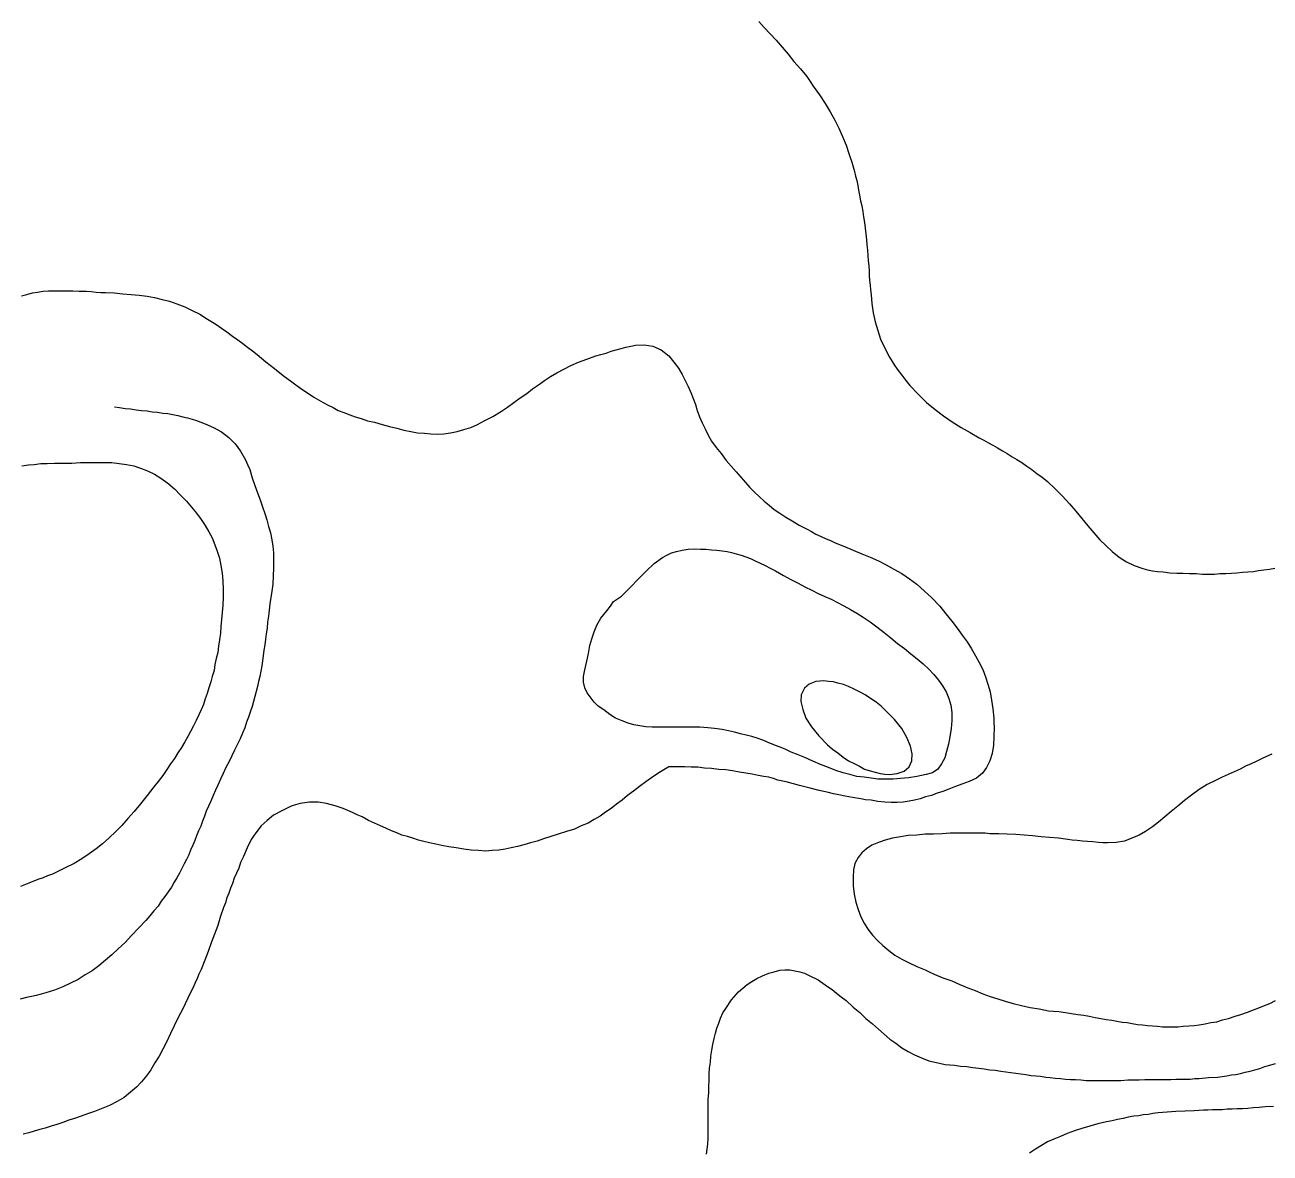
# Model space of a CAD drawing. Header units: inches. Extents: x 401374 to 405300, y 6332180 to 6336621.
# Drawn here: x 403869.3 to 404140.9, y 6333694.4 to 6333940.4 of the extents above; entities that cross this region are included whole.
import ezdxf

# ---------------------------------------------------------------- set-up
doc = ezdxf.new("R2010")
doc.units = ezdxf.units.IN
doc.header["$MEASUREMENT"] = 0

msp = doc.modelspace()

# ---------------------------------------------------------------- linework, layer by layer
for points in [[(404029.4, 6333941.2), (404030.6, 6333939.9), (404031.9, 6333938.5), (404033.2, 6333937.1), (404034.5, 6333935.6), (404035.8, 6333934.1), (404037.1, 6333932.5), (404038.5, 6333930.9), (404039.9, 6333929.2), (404040.6, 6333928.1), (404041.3, 6333927.1), (404042.7, 6333925.2), (404043.9, 6333923.3), (404045, 6333921.5), (404046, 6333919.7), (404046.9, 6333917.9), (404047.7, 6333916.1), (404048.5, 6333914.2), (404049.1, 6333912.4), (404049.7, 6333910.5), (404050.3, 6333908.5), (404050.5, 6333907.5), (404050.8, 6333906.5), (404051, 6333905.4), (404051.2, 6333904.4), (404051.4, 6333903.3), (404051.6, 6333902.1), (404051.9, 6333901), (404052.1, 6333899.8), (404052.3, 6333898.6), (404052.5, 6333897.4), (404052.6, 6333896.1), (404052.8, 6333894.9), (404052.9, 6333893.6), (404053, 6333892.5), (404053.1, 6333891.3), (404053.2, 6333890.2), (404053.3, 6333889), (404053.4, 6333887.9), (404053.5, 6333886.8), (404053.5, 6333885.8), (404053.6, 6333884.7), (404053.7, 6333883.7), (404053.8, 6333882.7), (404053.9, 6333881.6), (404054.1, 6333879.7), (404054.4, 6333877.7), (404054.8, 6333875.7), (404055.4, 6333873.8), (404056, 6333871.9), (404056.9, 6333870), (404057.9, 6333868), (404059.1, 6333866.1), (404059.8, 6333865.1), (404060.6, 6333864.1), (404061.5, 6333862.9), (404062.4, 6333861.8), (404064.2, 6333859.9), (404066, 6333858.1), (404067.9, 6333856.6), (404069.7, 6333855.2), (404071.6, 6333853.9), (404073.6, 6333852.7), (404075.5, 6333851.6), (404077.5, 6333850.4), (404078.5, 6333849.9), (404079.5, 6333849.3), (404080.5, 6333848.8), (404081.5, 6333848.2), (404082.6, 6333847.6), (404083.6, 6333847), (404084.7, 6333846.3), (404085.7, 6333845.7), (404086.8, 6333845), (404087.9, 6333844.2), (404089, 6333843.5), (404090.1, 6333842.6), (404091.2, 6333841.8), (404092.4, 6333840.9), (404094.1, 6333839.3), (404095.7, 6333837.7), (404097.2, 6333836), (404098.6, 6333834.4), (404099.9, 6333832.8), (404101.2, 6333831.2), (404102.5, 6333829.7), (404103.8, 6333828.2), (404105.1, 6333826.9), (404106.5, 6333825.6), (404108, 6333824.4), (404109.6, 6333823.4), (404111.3, 6333822.6), (404113.2, 6333821.9), (404114.2, 6333821.6), (404115.3, 6333821.4), (404116.4, 6333821.3), (404117.6, 6333821.2), (404119.1, 6333821), (404120.6, 6333820.9), (404122, 6333820.9), (404123.4, 6333820.8), (404124.8, 6333820.8), (404126.2, 6333820.7), (404127.5, 6333820.7), (404128.8, 6333820.7), (404130, 6333820.8), (404131.3, 6333820.8), (404132.5, 6333820.9), (404133.7, 6333821), (404134.9, 6333821.1), (404136.1, 6333821.2), (404137.3, 6333821.3), (404138.4, 6333821.5), (404139.6, 6333821.6), (404140.8, 6333821.8), (404142, 6333822)], [(403868.6, 6333881.4), (403869.8, 6333881.7), (403871, 6333882), (403872.1, 6333882.2), (403873.3, 6333882.4), (403874.5, 6333882.5), (403875.8, 6333882.5), (403877.1, 6333882.5), (403878.4, 6333882.5), (403879.8, 6333882.5), (403881.2, 6333882.4), (403882.8, 6333882.4), (403883.8, 6333882.3), (403884.9, 6333882.2), (403885.9, 6333882.1), (403886.9, 6333882.1), (403888.8, 6333882), (403890.7, 6333881.8), (403892.5, 6333881.7), (403894.3, 6333881.5), (403896, 6333881.3), (403897.6, 6333881), (403899.3, 6333880.6), (403900.9, 6333880.2), (403902.5, 6333879.6), (403904.2, 6333879), (403905.8, 6333878.2), (403907.5, 6333877.4), (403909.2, 6333876.3), (403911, 6333875.2), (403912.2, 6333874.3), (403913.4, 6333873.5), (403914.6, 6333872.6), (403915.8, 6333871.8), (403916.9, 6333871), (403917.9, 6333870.2), (403919, 6333869.4), (403920, 6333868.6), (403921.9, 6333867), (403923.8, 6333865.5), (403925.7, 6333864), (403927.6, 6333862.6), (403929.5, 6333861.2), (403931.4, 6333859.9), (403932.4, 6333859.3), (403933.4, 6333858.7), (403934.4, 6333858.1), (403935.5, 6333857.5), (403936.6, 6333857), (403937.7, 6333856.4), (403938.9, 6333855.9), (403940.2, 6333855.4), (403941.4, 6333855), (403942.7, 6333854.6), (403944.1, 6333854.1), (403945.6, 6333853.8), (403947.3, 6333853.3), (403948.9, 6333852.9), (403950.5, 6333852.5), (403952, 6333852.1), (403953.5, 6333851.8), (403955, 6333851.5), (403956.5, 6333851.4), (403957.9, 6333851.3), (403959.3, 6333851.2), (403960.7, 6333851.3), (403962.2, 6333851.5), (403963.6, 6333851.8), (403965.1, 6333852.2), (403966.6, 6333852.7), (403968.1, 6333853.3), (403969.7, 6333854.2), (403971.4, 6333855.1), (403973.1, 6333856.1), (403974.6, 6333857.1), (403976, 6333858.1), (403977.4, 6333859.1), (403978.8, 6333860.1), (403980.1, 6333861.1), (403981.4, 6333862), (403982.7, 6333862.9), (403984, 6333863.8), (403985.4, 6333864.6), (403986.9, 6333865.4), (403988.4, 6333866.2), (403990.1, 6333866.9), (403991.9, 6333867.6), (403993.9, 6333868.3), (403995, 6333868.6), (403996.1, 6333868.9), (403997.2, 6333869.3), (403998.3, 6333869.6), (403999.4, 6333869.9), (404000.4, 6333870.2), (404001.5, 6333870.4), (404002.5, 6333870.6), (404004.4, 6333870.7), (404006.3, 6333870.4), (404008.1, 6333869.6), (404009.8, 6333868.3), (404010.9, 6333866.9), (404011.9, 6333865.6), (404012.7, 6333864.2), (404013.4, 6333862.9), (404014, 6333861.6), (404014.6, 6333860.3), (404015.1, 6333859), (404015.6, 6333857.7), (404016, 6333856.4), (404016.5, 6333855), (404017.1, 6333853.7), (404017.7, 6333852.4), (404018.4, 6333851), (404019.1, 6333849.7), (404020.1, 6333848.3), (404021.2, 6333847), (404022.3, 6333845.5), (404023.4, 6333844.2), (404024.5, 6333843), (404025.5, 6333841.8), (404026.5, 6333840.7), (404027.5, 6333839.6), (404028.5, 6333838.6), (404029.5, 6333837.6), (404030.6, 6333836.6), (404031.7, 6333835.7), (404032.8, 6333834.8), (404034, 6333834), (404035.3, 6333833.1), (404036.7, 6333832.3), (404038.2, 6333831.4), (404039.8, 6333830.6), (404040.9, 6333830), (404041.9, 6333829.4), (404043, 6333828.9), (404044.1, 6333828.4), (404045.1, 6333828), (404046.1, 6333827.5), (404048.1, 6333826.7), (404050, 6333825.9), (404051.9, 6333825.1), (404053.7, 6333824.4), (404055.5, 6333823.6), (404057.2, 6333822.7), (404058.9, 6333821.8), (404060.6, 6333820.8), (404062.3, 6333819.7), (404063.9, 6333818.5), (404065.6, 6333817), (404067.2, 6333815.5), (404068.9, 6333813.7), (404070.2, 6333812), (404071.5, 6333810.4), (404072.7, 6333808.9), (404073.8, 6333807.4), (404074.9, 6333805.9), (404075.8, 6333804.4), (404076.7, 6333802.9), (404077.5, 6333801.4), (404078.3, 6333799.9), (404078.9, 6333798.3), (404079.4, 6333796.7), (404079.9, 6333795), (404080.2, 6333793.2), (404080.5, 6333791.3), (404080.7, 6333789.3), (404080.7, 6333788.3), (404080.8, 6333787.3), (404080.7, 6333785.3), (404080.6, 6333783.4), (404080.3, 6333781.6), (404079.8, 6333780), (404079.1, 6333778.5), (404078.2, 6333777.3), (404076.9, 6333776.2), (404075.3, 6333775.5), (404073.7, 6333774.9), (404072.3, 6333774.4), (404070.9, 6333773.8), (404069.6, 6333773.3), (404068.3, 6333772.9), (404067.1, 6333772.4), (404065.8, 6333772.1), (404064.6, 6333771.7), (404063.4, 6333771.4), (404062.2, 6333771.2), (404060.9, 6333771), (404059.6, 6333770.9), (404058.3, 6333770.9), (404056.9, 6333771), (404055.4, 6333771.1), (404053.9, 6333771.4), (404052.7, 6333771.5), (404051.7, 6333771.7), (404049.9, 6333772), (404048.3, 6333772.3), (404046.9, 6333772.6), (404045.7, 6333772.8), (404044.6, 6333773.1), (404042.6, 6333773.5), (404040.6, 6333774), (404039.5, 6333774.3), (404038.3, 6333774.6), (404037, 6333775), (404035.4, 6333775.4), (404033.6, 6333775.8), (404032.6, 6333776.1), (404031.6, 6333776.4), (404030.5, 6333776.6), (404029.3, 6333776.8), (404028, 6333777.1), (404026.6, 6333777.3), (404025.2, 6333777.5), (404023.7, 6333777.8), (404022.2, 6333778), (404020.7, 6333778.1), (404019.1, 6333778.3), (404017.6, 6333778.4), (404016.1, 6333778.6), (404014.7, 6333778.6), (404013.3, 6333778.7), (404012, 6333778.7), (404010.8, 6333778.7), (404009.8, 6333778.7)], [(403888.9, 6333857.2), (403890, 6333857), (403891.2, 6333856.8), (403892.4, 6333856.7), (403893.6, 6333856.5), (403894.8, 6333856.4), (403896, 6333856.3), (403897.1, 6333856.1), (403898.3, 6333856), (403899.4, 6333855.8), (403900.5, 6333855.7), (403901.6, 6333855.5), (403902.7, 6333855.3), (403903.8, 6333855), (403904.8, 6333854.8), (403905.8, 6333854.5), (403906.8, 6333854.2), (403908.7, 6333853.5), (403910.5, 6333852.7), (403912.2, 6333851.7), (403913.8, 6333850.5), (403915.2, 6333849.1), (403916.4, 6333847.5), (403917.5, 6333845.6), (403917.9, 6333844.6), (403918.4, 6333843.5), (403918.9, 6333841.7), (403919.5, 6333840), (403920.1, 6333838.4), (403920.7, 6333836.9), (403921.2, 6333835.4), (403921.7, 6333833.9), (403922.1, 6333832.5), (403922.5, 6333831.1), (403922.9, 6333829.7), (403923.2, 6333828.2), (403923.4, 6333826.8), (403923.6, 6333825.3), (403923.6, 6333823.7), (403923.6, 6333822), (403923.5, 6333820.3), (403923.4, 6333818.5), (403923.2, 6333817), (403923, 6333815.6), (403922.8, 6333814.2), (403922.6, 6333812.8), (403922.5, 6333811.5), (403922.3, 6333810.2), (403922.2, 6333808.9), (403922, 6333807.7), (403921.8, 6333806.5), (403921.7, 6333805.3), (403921.5, 6333804.1), (403921.3, 6333802.9), (403921.2, 6333801.8), (403921, 6333800.7), (403920.8, 6333799.5), (403920.6, 6333798.4), (403920.3, 6333797.3), (403920.1, 6333796.2), (403919.8, 6333795.1), (403919.5, 6333794), (403919.2, 6333792.9), (403918.9, 6333791.8), (403918.5, 6333790.6), (403918.1, 6333789.5), (403917.7, 6333788.4), (403917.3, 6333787.2), (403916.8, 6333786), (403916.3, 6333784.8), (403915.7, 6333783.6), (403915.1, 6333782.3), (403914.5, 6333781.1), (403913.9, 6333779.8), (403913.2, 6333778.5), (403912.6, 6333777.2), (403912, 6333776), (403911.4, 6333774.7), (403910.9, 6333773.6), (403910.4, 6333772.4), (403909.9, 6333771.2), (403909.4, 6333770.1), (403908.9, 6333769), (403908.5, 6333767.9), (403908.1, 6333766.8), (403907.7, 6333765.7), (403907.2, 6333764.7), (403906.8, 6333763.6), (403906.4, 6333762.6), (403906, 6333761.6), (403905.5, 6333760.5), (403905.1, 6333759.5), (403904.6, 6333758.5), (403904.1, 6333757.5), (403903.6, 6333756.5), (403903.1, 6333755.5), (403902.5, 6333754.5), (403901.9, 6333753.5), (403901.3, 6333752.4), (403900.6, 6333751.4), (403899.9, 6333750.4), (403899.1, 6333749.4), (403898.4, 6333748.3), (403897.5, 6333747.3), (403896.6, 6333746.2), (403895.7, 6333745.2), (403894.1, 6333743.5), (403892.6, 6333741.9), (403891.2, 6333740.4), (403889.7, 6333739), (403888.3, 6333737.7), (403886.9, 6333736.5), (403885.5, 6333735.3), (403884, 6333734.2), (403882.5, 6333733.3), (403881, 6333732.3), (403879.3, 6333731.5), (403877.6, 6333730.7), (403875.8, 6333730), (403873.9, 6333729.4), (403872.9, 6333729.1), (403871.8, 6333728.8), (403870.8, 6333728.6), (403869.7, 6333728.4), (403868.3, 6333728)], [(403868.7, 6333844.3), (403870.1, 6333844.5), (403871.4, 6333844.6), (403872.8, 6333844.8), (403874.2, 6333844.8), (403875.8, 6333844.9), (403877.7, 6333844.9), (403879.6, 6333844.9), (403881.5, 6333845), (403883.3, 6333845), (403885, 6333845), (403886.7, 6333845), (403888.3, 6333845), (403889.9, 6333844.8), (403891.5, 6333844.6), (403893.1, 6333844.3), (403894.6, 6333843.8), (403896.1, 6333843.2), (403897.6, 6333842.5), (403899, 6333841.6), (403900.5, 6333840.5), (403902, 6333839.3), (403903.3, 6333837.9), (403904.6, 6333836.6), (403905.7, 6333835.3), (403906.8, 6333834), (403907.8, 6333832.6), (403908.7, 6333831.3), (403909.5, 6333829.9), (403910.2, 6333828.6), (403910.8, 6333827.1), (403911.3, 6333825.7), (403911.8, 6333824.2), (403912.1, 6333822.6), (403912.4, 6333820.9), (403912.5, 6333819.2), (403912.6, 6333817.4), (403912.6, 6333815.6), (403912.5, 6333813.9), (403912.4, 6333812.3), (403912.2, 6333810.8), (403912.1, 6333809.3), (403912, 6333807.8), (403911.8, 6333806.4), (403911.6, 6333805), (403911.4, 6333803.6), (403911.1, 6333802.3), (403910.8, 6333801), (403910.6, 6333799.7), (403910.2, 6333798.4), (403909.9, 6333797.2), (403909.5, 6333795.9), (403909.1, 6333794.7), (403908.7, 6333793.5), (403908.3, 6333792.3), (403907.8, 6333791.1), (403907.3, 6333790), (403906.7, 6333788.8), (403906.1, 6333787.6), (403905.5, 6333786.4), (403904.9, 6333785.3), (403904.2, 6333784.1), (403903.5, 6333782.9), (403902.7, 6333781.7), (403902, 6333780.5), (403901.1, 6333779.3), (403900.3, 6333778.1), (403899.4, 6333776.8), (403898.4, 6333775.5), (403897.5, 6333774.3), (403896, 6333772.4), (403894.6, 6333770.6), (403893.2, 6333768.9), (403891.8, 6333767.4), (403890.5, 6333765.9), (403889.1, 6333764.5), (403887.7, 6333763.2), (403886.3, 6333761.9), (403884.9, 6333760.8), (403883.4, 6333759.7), (403881.8, 6333758.6), (403880.1, 6333757.6), (403878.3, 6333756.7), (403876.4, 6333755.8), (403875.4, 6333755.3), (403874.3, 6333754.9), (403873.3, 6333754.5), (403872.2, 6333754.1), (403870.2, 6333753.3), (403868.4, 6333752.6)], [(403999.5, 6333815.9), (404001.4, 6333817.8), (404003.2, 6333819.7), (404004.9, 6333821.4), (404006.6, 6333823), (404008.4, 6333824.3), (404009.4, 6333824.8), (404010.4, 6333825.3), (404011.5, 6333825.6), (404012.7, 6333825.9), (404014, 6333826.1), (404015.4, 6333826.2), (404016.7, 6333826.1), (404017.9, 6333826.1), (404019.1, 6333826), (404020.3, 6333825.9), (404021.4, 6333825.8), (404022.5, 6333825.6), (404023.5, 6333825.4), (404024.5, 6333825.1), (404025.6, 6333824.8), (404026.6, 6333824.5), (404027.6, 6333824.1), (404028.6, 6333823.6), (404029.7, 6333823.1), (404030.8, 6333822.6), (404031.9, 6333822), (404033.1, 6333821.4), (404034.8, 6333820.4), (404036.4, 6333819.5), (404038, 6333818.7), (404039.5, 6333817.9), (404041, 6333817.2), (404042.4, 6333816.5), (404043.8, 6333815.8), (404045.2, 6333815.2), (404046.6, 6333814.5), (404048, 6333813.8), (404049.4, 6333813), (404050.8, 6333812.2), (404052.2, 6333811.3), (404053.7, 6333810.3), (404055.2, 6333809.2), (404056.8, 6333808), (404058.2, 6333806.8), (404059.7, 6333805.6), (404061.2, 6333804.5), (404062.6, 6333803.3), (404064, 6333802.2), (404065.3, 6333801.1), (404066.5, 6333800), (404067.6, 6333798.8), (404068.6, 6333797.6), (404069.5, 6333796.3), (404070.3, 6333795), (404070.9, 6333793.6), (404071.3, 6333792.1), (404071.5, 6333790.5), (404071.5, 6333788.8), (404071.4, 6333787), (404071.1, 6333785.2), (404070.8, 6333783.6), (404070.4, 6333782), (404070, 6333780.6), (404069.3, 6333779.3), (404068.5, 6333778.2), (404067.3, 6333777.4), (404065.9, 6333777), (404063.9, 6333776.6), (404062.1, 6333776.3), (404060.3, 6333776.1), (404058.7, 6333776), (404057, 6333776), (404055.4, 6333776), (404053.9, 6333776.2), (404052.4, 6333776.4), (404050.8, 6333776.6), (404049.3, 6333777), (404047.8, 6333777.4), (404046.2, 6333777.9), (404044.6, 6333778.5), (404042.9, 6333779.2), (404041.2, 6333779.9), (404039.5, 6333780.7), (404038, 6333781.3), (404036.5, 6333781.9), (404035.2, 6333782.5), (404033.9, 6333783), (404032.7, 6333783.5), (404031.5, 6333784), (404030.3, 6333784.5), (404029.1, 6333784.9), (404027.9, 6333785.3), (404026.7, 6333785.6), (404025.4, 6333785.9), (404024.1, 6333786.2), (404022.8, 6333786.5), (404021.4, 6333786.8), (404019.8, 6333787), (404018.3, 6333787.2), (404016.6, 6333787.3), (404014.9, 6333787.3), (404013.4, 6333787.3), (404011.8, 6333787.3), (404010.4, 6333787.3), (404008.9, 6333787.3), (404007.6, 6333787.3), (404006.2, 6333787.3), (404004.8, 6333787.4), (404003.5, 6333787.6), (404002.2, 6333787.8), (404000.9, 6333788.2), (403999.6, 6333788.7), (403998.2, 6333789.3), (403996.9, 6333790.1), (403995.6, 6333791.1), (403994.4, 6333791.9), (403993.5, 6333792.8), (403992, 6333794.8), (403991.5, 6333795.9), (403991.2, 6333797.1), (403991.2, 6333798.4), (403991.5, 6333799.8), (403991.9, 6333801.7), (403992.3, 6333803.4), (403992.6, 6333805.1), (403993, 6333806.6), (403993.5, 6333808.1), (403994.1, 6333809.6), (403995, 6333811.1), (403996.3, 6333812.7), (403997.1, 6333813.7), (403997.7, 6333814.7), (403999.5, 6333815.9)], [(404039.4, 6333795.8), (404038.7, 6333794.4), (404038.6, 6333792.9), (404039, 6333791.2), (404039.7, 6333789.3), (404040.9, 6333787.4), (404042.5, 6333785.4), (404044.4, 6333783.5), (404045.5, 6333782.5), (404046.7, 6333781.7), (404047.8, 6333780.8), (404049, 6333780), (404050.2, 6333779.4), (404051.4, 6333778.8), (404052.5, 6333778.2), (404053.7, 6333777.8), (404054.8, 6333777.5), (404055.9, 6333777.2), (404056.9, 6333777.1), (404057.9, 6333777), (404059.6, 6333777.2), (404061.1, 6333777.7), (404062.2, 6333778.7), (404062.8, 6333780), (404062.9, 6333781.5), (404062.5, 6333783.2), (404061.7, 6333785.1), (404060.6, 6333787), (404059, 6333789), (404057.1, 6333790.9), (404056.1, 6333791.9), (404055, 6333792.8), (404053.8, 6333793.6), (404052.6, 6333794.4), (404051.4, 6333795), (404050.2, 6333795.6), (404049, 6333796.2), (404047.9, 6333796.6), (404046.7, 6333796.9), (404045.7, 6333797.2), (404044.6, 6333797.3), (404043.6, 6333797.4), (404041.9, 6333797.3), (404040.4, 6333796.7), (404039.4, 6333795.8)], [(404141.3, 6333781.4), (404140.2, 6333780.9), (404139.1, 6333780.4), (404137.9, 6333779.8), (404136.8, 6333779.3), (404135.6, 6333778.8), (404134.4, 6333778.2), (404133.1, 6333777.6), (404131.8, 6333777), (404130.5, 6333776.4), (404129.2, 6333775.8), (404127.2, 6333774.8), (404125.5, 6333773.7), (404123.8, 6333772.5), (404122.3, 6333771.3), (404120.8, 6333770.1), (404119.4, 6333768.9), (404118, 6333767.8), (404116.6, 6333766.6), (404115.3, 6333765.6), (404113.8, 6333764.6), (404112.4, 6333763.8), (404110.8, 6333763.1), (404109.2, 6333762.5), (404107.4, 6333762.2), (404105.5, 6333762.1), (404104.5, 6333762.1), (404103.5, 6333762.2), (404102.3, 6333762.3), (404101.1, 6333762.4), (404100, 6333762.5), (404098.9, 6333762.6), (404097.8, 6333762.7), (404096.8, 6333762.8), (404095.8, 6333763), (404094.8, 6333763.1), (404092.8, 6333763.3), (404091, 6333763.4), (404089.1, 6333763.6), (404087.3, 6333763.8), (404085.5, 6333763.9), (404083.6, 6333764), (404081.8, 6333764.1), (404079.8, 6333764.1), (404078.8, 6333764.2), (404077.8, 6333764.2), (404076.8, 6333764.2), (404075.7, 6333764.2), (404074.6, 6333764.2), (404073.5, 6333764.2), (404072.3, 6333764.2), (404071.2, 6333764.2), (404069.4, 6333764.1), (404067.5, 6333764), (404065.7, 6333764), (404063.9, 6333763.8), (404062, 6333763.7), (404060.3, 6333763.4), (404058.6, 6333763.1), (404057, 6333762.7), (404055.5, 6333762.2), (404054.1, 6333761.6), (404052.9, 6333760.8), (404051.9, 6333759.9), (404051.1, 6333758.9), (404050.4, 6333757.6), (404050.1, 6333756.2), (404050, 6333754.6), (404050, 6333752.7), (404050.2, 6333750.9), (404050.6, 6333749.2), (404051.1, 6333747.6), (404051.7, 6333746), (404052.4, 6333744.6), (404053.2, 6333743.3), (404054.2, 6333742), (404055.3, 6333740.8), (404056.5, 6333739.7), (404057.8, 6333738.6), (404059.1, 6333737.6), (404060.6, 6333736.7), (404062.2, 6333735.9), (404063.9, 6333735.1), (404065.7, 6333734.4), (404066.7, 6333733.9), (404067.7, 6333733.5), (404069.6, 6333732.7), (404071.5, 6333732), (404073.3, 6333731.2), (404075, 6333730.5), (404076.6, 6333729.9), (404078.3, 6333729.2), (404079.9, 6333728.6), (404081.6, 6333728.1), (404083.2, 6333727.6), (404084.9, 6333727.1), (404086.7, 6333726.6), (404088.6, 6333726.2), (404090.6, 6333725.9), (404091.6, 6333725.7), (404092.6, 6333725.5), (404093.7, 6333725.4), (404094.9, 6333725.3), (404096.3, 6333725.1), (404097.6, 6333724.9), (404099, 6333724.7), (404100.3, 6333724.5), (404101.5, 6333724.3), (404102.8, 6333724), (404104, 6333723.8), (404105.2, 6333723.6), (404106.4, 6333723.4), (404107.5, 6333723.2), (404108.7, 6333723), (404109.8, 6333722.9), (404110.9, 6333722.7), (404112, 6333722.5), (404113.1, 6333722.4), (404114.2, 6333722.3), (404115.3, 6333722.2), (404116.4, 6333722.1), (404117.5, 6333722), (404118.6, 6333722), (404119.8, 6333722), (404120.9, 6333722), (404122, 6333722.1), (404123.2, 6333722.2), (404124.4, 6333722.3), (404125.5, 6333722.4), (404126.8, 6333722.6), (404128, 6333722.9), (404129.3, 6333723.1), (404130.6, 6333723.5), (404131.9, 6333723.8), (404133.3, 6333724.3), (404134.6, 6333724.7), (404136, 6333725.2), (404137.3, 6333725.7), (404138.5, 6333726.1), (404139.7, 6333726.6), (404140.9, 6333727.1), (404142.1, 6333727.7)], [(404009.8, 6333778.7), (404008, 6333777.6), (404006.3, 6333776.5), (404004.8, 6333775.4), (404003.4, 6333774.4), (404002.1, 6333773.4), (404000.8, 6333772.4), (403999.6, 6333771.4), (403998.4, 6333770.5), (403997.2, 6333769.6), (403996, 6333768.8), (403994.8, 6333767.9), (403993.5, 6333767.2), (403992.2, 6333766.4), (403990.7, 6333765.8), (403989.2, 6333765.1), (403987.5, 6333764.6), (403985.7, 6333764), (403984.1, 6333763.5), (403982.5, 6333763), (403981.1, 6333762.5), (403979.6, 6333762.1), (403978.2, 6333761.7), (403976.8, 6333761.3), (403975.4, 6333761), (403974.1, 6333760.7), (403972.7, 6333760.5), (403971.3, 6333760.4), (403969.8, 6333760.3), (403968.3, 6333760.4), (403966.7, 6333760.5), (403965.1, 6333760.7), (403963.4, 6333761), (403961.8, 6333761.2), (403960.3, 6333761.5), (403959, 6333761.8), (403957.6, 6333762.1), (403956.4, 6333762.4), (403955.2, 6333762.7), (403954, 6333763.1), (403952.8, 6333763.5), (403951.6, 6333763.8), (403950.5, 6333764.3), (403949.3, 6333764.7), (403948.1, 6333765.3), (403946.9, 6333765.8), (403945.6, 6333766.4), (403944.3, 6333767), (403942.9, 6333767.8), (403941.8, 6333768.2), (403940.8, 6333768.7), (403938.8, 6333769.6), (403937, 6333770.2), (403935.1, 6333770.7), (403933.3, 6333771), (403931.4, 6333771), (403929.4, 6333770.7), (403928.4, 6333770.4), (403927.4, 6333770.1), (403925.4, 6333769.1), (403923.6, 6333768.1), (403922.2, 6333767), (403920.9, 6333765.8), (403919.7, 6333764.3), (403918.7, 6333762.8), (403917.8, 6333761), (403917, 6333759.1), (403916.4, 6333757.8), (403916, 6333756.6), (403915.5, 6333755.5), (403915, 6333754.4), (403914.6, 6333753.2), (403914.2, 6333752.2), (403913.8, 6333751.1), (403913.4, 6333750.1), (403913.1, 6333749), (403912.7, 6333748), (403912, 6333746.1), (403911.4, 6333744.1), (403910.7, 6333742.2), (403910, 6333740.3), (403909.3, 6333738.4), (403908.6, 6333736.5), (403907.8, 6333734.5), (403907.3, 6333733.5), (403906.9, 6333732.5), (403906.4, 6333731.4), (403906, 6333730.4), (403905.4, 6333729.3), (403904.9, 6333728.2), (403904.3, 6333727), (403903.8, 6333725.9), (403902.8, 6333724), (403901.9, 6333722.2), (403901.1, 6333720.5), (403900.3, 6333718.8), (403899.4, 6333717.1), (403898.6, 6333715.6), (403897.7, 6333714.1), (403896.8, 6333712.6), (403895.9, 6333711.3), (403894.8, 6333710), (403893.7, 6333708.8), (403892.4, 6333707.7), (403891, 6333706.6), (403889.5, 6333705.7), (403887.8, 6333704.8), (403886, 6333704.1), (403884.5, 6333703.5), (403883, 6333703), (403881.6, 6333702.5), (403880.2, 6333702), (403878.9, 6333701.6), (403877.6, 6333701.1), (403876.3, 6333700.7), (403875.1, 6333700.3), (403873.8, 6333699.9), (403872.6, 6333699.6), (403871.4, 6333699.2), (403870.2, 6333698.9), (403869, 6333698.6)], [(404018, 6333694.2), (404018.2, 6333695.3), (404018.3, 6333696.4), (404018.4, 6333697.7), (404018.4, 6333699.1), (404018.4, 6333700.5), (404018.4, 6333701.9), (404018.4, 6333703.4), (404018.4, 6333704.8), (404018.4, 6333706.2), (404018.5, 6333707.6), (404018.5, 6333709), (404018.6, 6333710.3), (404018.6, 6333711.7), (404018.7, 6333713), (404018.9, 6333714.3), (404019, 6333715.6), (404019.2, 6333716.9), (404019.4, 6333718.1), (404019.7, 6333719.4), (404020, 6333720.6), (404020.3, 6333721.7), (404020.7, 6333722.8), (404021.1, 6333723.9), (404021.6, 6333725), (404022.2, 6333726), (404023.5, 6333727.9), (404025, 6333729.6), (404026.9, 6333731.2), (404027.9, 6333731.9), (404029, 6333732.5), (404030.2, 6333733.1), (404031.6, 6333733.7), (404032.8, 6333734), (404034, 6333734.3), (404035.1, 6333734.4), (404036.2, 6333734.4), (404037.3, 6333734.2), (404038.4, 6333734), (404039.4, 6333733.7), (404040.4, 6333733.2), (404042.4, 6333732.2), (404044.4, 6333730.8), (404045.4, 6333730.1), (404046.4, 6333729.3), (404047.4, 6333728.5), (404048.5, 6333727.7), (404050, 6333726.3), (404051.5, 6333725.1), (404052.8, 6333723.8), (404054.2, 6333722.6), (404055.5, 6333721.5), (404056.8, 6333720.4), (404058, 6333719.3), (404059.3, 6333718.4), (404060.6, 6333717.4), (404062, 6333716.6), (404063.4, 6333715.9), (404064.9, 6333715.2), (404066.5, 6333714.6), (404068.2, 6333714.2), (404070.1, 6333713.8), (404072.1, 6333713.6), (404073.4, 6333713.4), (404074.8, 6333713.3), (404076.1, 6333713.1), (404077.4, 6333713), (404078.6, 6333712.8), (404079.8, 6333712.6), (404081, 6333712.5), (404082.2, 6333712.3), (404083.3, 6333712.2), (404084.4, 6333712), (404085.5, 6333711.9), (404086.6, 6333711.7), (404087.7, 6333711.6), (404088.8, 6333711.4), (404089.9, 6333711.3), (404090.9, 6333711.2), (404092, 6333711), (404093, 6333710.9), (404094.1, 6333710.8), (404095.2, 6333710.7), (404096.3, 6333710.6), (404097.4, 6333710.5), (404098.5, 6333710.5), (404099.7, 6333710.4), (404100.8, 6333710.3), (404102, 6333710.3), (404103.2, 6333710.3), (404104.5, 6333710.3), (404105.8, 6333710.3), (404107.1, 6333710.3), (404108.4, 6333710.3), (404109.9, 6333710.4), (404111.1, 6333710.4), (404112.4, 6333710.4), (404113.6, 6333710.5), (404114.8, 6333710.5), (404116, 6333710.5), (404117.1, 6333710.5), (404118.2, 6333710.5), (404119.3, 6333710.5), (404120.4, 6333710.6), (404121.4, 6333710.6), (404122.5, 6333710.6), (404123.5, 6333710.6), (404124.5, 6333710.7), (404125.5, 6333710.7), (404127.5, 6333710.9), (404129.5, 6333711), (404131.5, 6333711.3), (404132.5, 6333711.5), (404133.5, 6333711.6), (404134.5, 6333711.8), (404135.5, 6333712.1), (404136.6, 6333712.3), (404137.6, 6333712.6), (404138.7, 6333712.9), (404139.8, 6333713.3), (404140.9, 6333713.6), (404142.1, 6333714)], [(404141.7, 6333704.6), (404139.9, 6333704.5), (404138.6, 6333704.4), (404137.3, 6333704.3), (404136.1, 6333704.2), (404134.9, 6333704.1), (404133.8, 6333704.1), (404132.7, 6333704), (404131.6, 6333704), (404130.5, 6333703.9), (404129.4, 6333703.9), (404128.4, 6333703.9), (404127.4, 6333703.8), (404126.4, 6333703.8), (404124.4, 6333703.7), (404122.4, 6333703.6), (404120.4, 6333703.5), (404118.5, 6333703.4), (404117.5, 6333703.3), (404116.5, 6333703.2), (404115.4, 6333703.1), (404114.4, 6333702.9), (404113.3, 6333702.8), (404112.3, 6333702.6), (404111.2, 6333702.5), (404110, 6333702.3), (404108.9, 6333702), (404107.7, 6333701.8), (404106.5, 6333701.5), (404105.3, 6333701.3), (404103.4, 6333700.8), (404101.6, 6333700.3), (404099.9, 6333699.8), (404098.3, 6333699.3), (404096.7, 6333698.7), (404095.2, 6333698.1), (404093.8, 6333697.5), (404092.4, 6333696.9), (404091.1, 6333696.1), (404089.8, 6333695.3), (404088.5, 6333694.4)]]:
    msp.add_lwpolyline(points)

doc.saveas('drawing.dxf')
